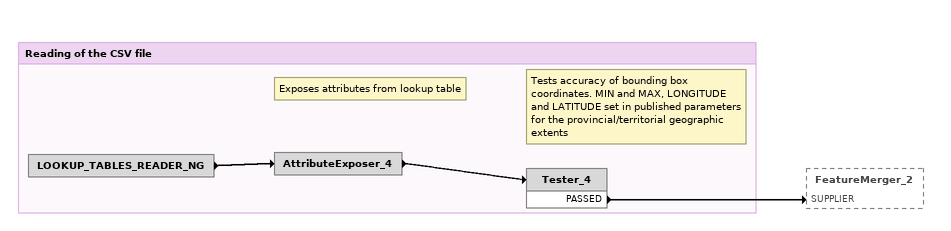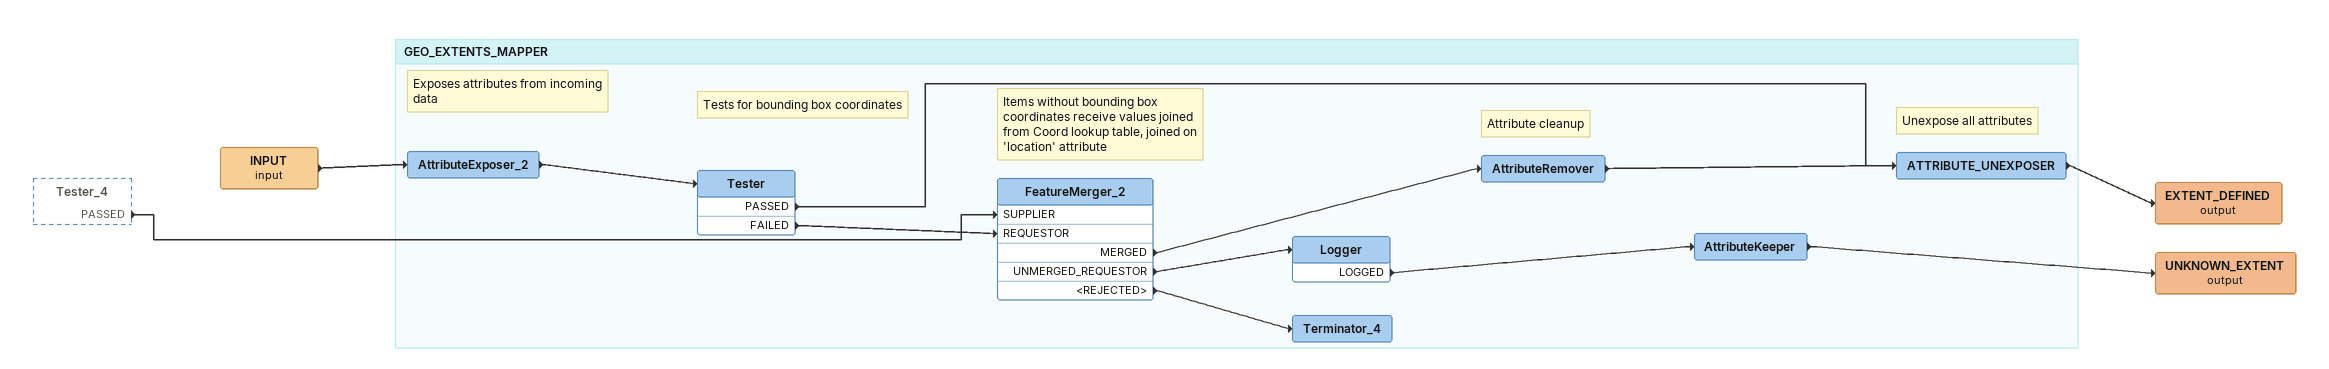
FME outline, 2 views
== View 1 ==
Bookmark: Reading of the CSV file
LOOKUP_TABLES_READER_NG
    -> AttributeExposer_4
Note: Exposes attributes from lookup table
AttributeExposer_4
    -> Tester_4
Note: Tests accuracy of bounding box coordinates. MIN and MAX, LONGITUDE and LATITUDE set in published parameters for the provincial/territorial geographic extents
Tester_4
    PASSED -> FeatureMerger_2 [SUPPLIER]

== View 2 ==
Tester_4 [outside]
    PASSED -> FeatureMerger_2 [SUPPLIER]
INPUT (input)
    -> AttributeExposer_2
EXTENT_DEFINED (output)
UNKNOWN_EXTENT (output)

Bookmark: GEO_EXTENTS_MAPPER
Note: Exposes attributes from incoming data
AttributeExposer_2
    -> Tester
Note: Tests for bounding box coordinates
Tester
    PASSED -> ATTRIBUTE_UNEXPOSER
    FAILED -> FeatureMerger_2 [REQUESTOR]
Note: Items without bounding box coordinates receive values joined from Coord lookup table, joined on 'location' attribute
FeatureMerger_2
    MERGED -> AttributeRemover
    UNMERGED_REQUESTOR -> Logger
    <REJECTED> -> Terminator_4
Note: Attribute cleanup
AttributeRemover
    -> ATTRIBUTE_UNEXPOSER
Note: Unexpose all attributes
ATTRIBUTE_UNEXPOSER
    -> EXTENT_DEFINED (output)
Logger
    LOGGED -> AttributeKeeper
AttributeKeeper
    -> UNKNOWN_EXTENT (output)
Terminator_4
